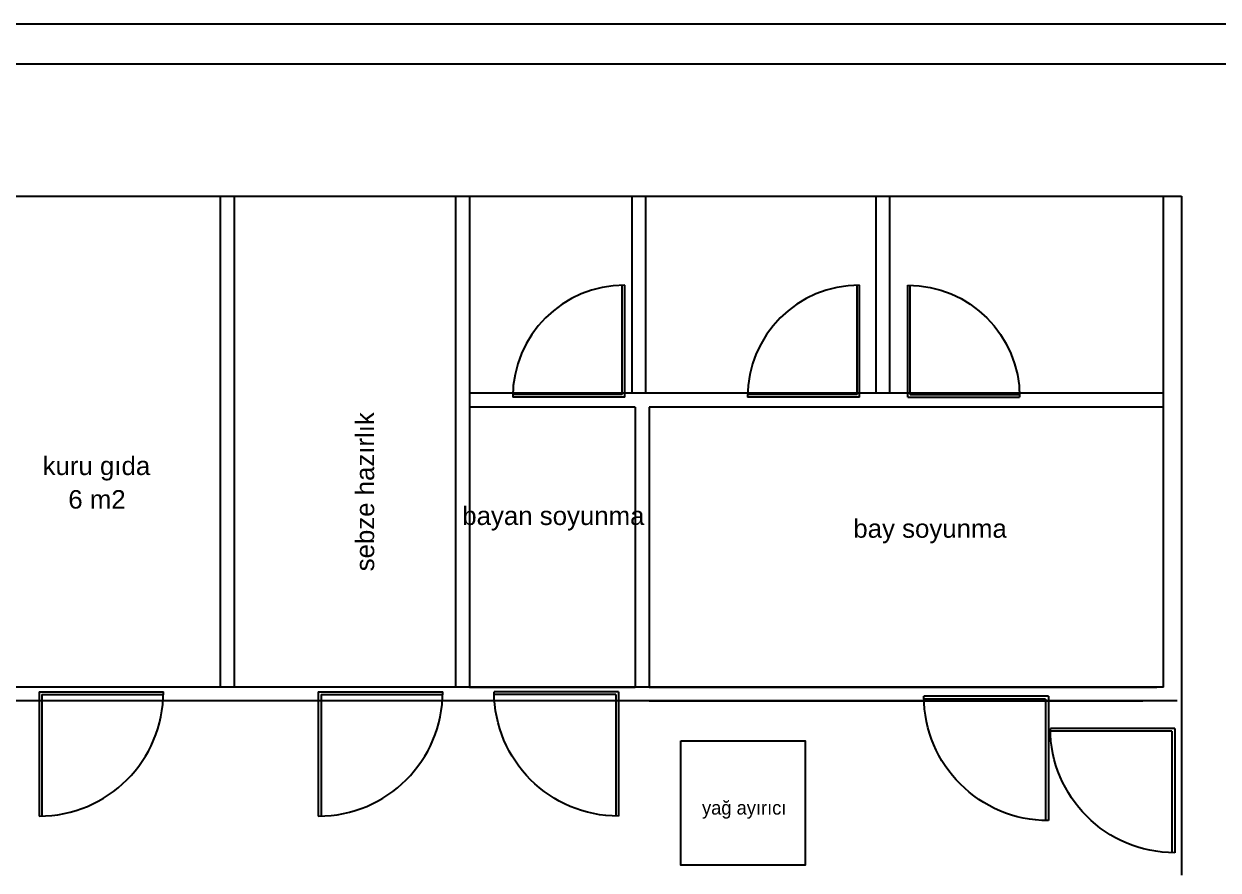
# Model space of a CAD drawing. Header units: millimetres. Extents: x -1066 to 22000, y -1118 to 1876.
# Drawn here: x 15125 to 15989, y 1264 to 1876 of the extents above; entities that cross this region are included whole.
import ezdxf

# ---------------------------------------------------------------- set-up
doc = ezdxf.new("R2010")
doc.units = ezdxf.units.MM
for name, color, linetype in [('DUVAR', 1, 'Continuous'), ('kapı ABD', 55, 'Continuous'), ('S2000-025 Antet', 7, 'Continuous')]:
    doc.layers.add(name, color=color, linetype=linetype)
doc.styles.get("Standard").update_dxf_attribs({"font": 'arial.ttf'})
doc.styles.add('TAKSİM', font='GOTHIC.TTF', dxfattribs={"height": 20})

# ---------------------------------------------------------------- blocks, each defined once
blk = doc.blocks.new('rtyjjkw5')
at = {"layer": 'kapı ABD', "color": 7}
for p, q in [((-2, 2), (-2, 90)), ((0, 0), (0, 90)), ((-2, 2), (-90, 2)), ((0, 0), (-90, 0))]:
    blk.add_line(p, q, dxfattribs=at)
blk.add_arc((0, 0), 90, 90, 180, dxfattribs=at)

msp = doc.modelspace()

# ---------------------------------------------------------------- linework, layer by layer
for p, q in [((14510.58, 1751.66), (15962.61, 1751.66)), ((15267.44, 1396.32), (15267.44, 1751.66)), ((15277.44, 1396.32), (15277.44, 1751.66)), ((15437.44, 1751.66), (15437.44, 1396.32)), ((15447.44, 1751.66), (15447.44, 1396.32)), ((15564.87, 1751.66), (15564.87, 1608.99)), ((15574.87, 1751.66), (15574.87, 1608.99)), ((15741.39, 1751.66), (15741.39, 1608.99)), ((15751.39, 1751.66), (15751.39, 1608.99)), ((15949.46, 1751.66), (15949.46, 1396.32)), ((15962.61, 1751.66), (15962.61, 1260.29)), ((15949.46, 1608.99), (15447.44, 1608.99)), ((15567.44, 1598.99), (15447.44, 1598.99)), ((15567.44, 1598.99), (15567.44, 1396.32)), ((15577.44, 1598.99), (15577.44, 1396.32)), ((15949.46, 1598.99), (15577.44, 1598.99)), ((15949.52, 1396.32), (14940.27, 1396.32)), ((15447.44, 1396.32), (15567.44, 1396.32)), ((15577.44, 1396.32), (15944.66, 1396.32)), ((15959.52, 1386.32), (14771.27, 1386.32)), ((15577.44, 1386.32), (15934.66, 1386.32))]:
    msp.add_line(p, q)
msp.add_lwpolyline([(13194.08, 1847.39), (17183.87, 1847.39), (17183.87, -1018.95), (13194.08, -1018.95)], close=True)
at = {"layer": 'DUVAR'}
msp.add_lwpolyline([(15600.44, 1357.34), (15690.44, 1357.34), (15690.44, 1267.34), (15600.44, 1267.34)], close=True, dxfattribs=at)
at = {"layer": 'S2000-025 Antet'}
msp.add_lwpolyline([(13159.08, 1876.41), (17193.87, 1876.41), (17193.87, -1043.95), (13159.08, -1043.95)], close=True, dxfattribs=at)

# ---------------------------------------------------------------- block references
at = {"yscale": 0.9, "zscale": 0.9}
for p, xscale in [((15559.8, 1606.28), 0.9), ((15729.65, 1606.28), 0.9), ((15764.51, 1606.28), -0.9)]:
    msp.add_blockref('rtyjjkw5', p, dxfattribs=dict(at, xscale=xscale))
at = {"rotation": 180}
for p in [(15136.07, 1392.9), (15338.12, 1392.9)]:
    msp.add_blockref('rtyjjkw5', p, dxfattribs=at)
at = {"xscale": -1, "rotation": 180}
for p in [(15555.35, 1392.9), (15866.3, 1389.65), (15957.72, 1366.42)]:
    msp.add_blockref('rtyjjkw5', p, dxfattribs=at)

# ---------------------------------------------------------------- texts
at = {"style": 'TAKSİM'}
msp.add_text('yağ ayırıcı', height=9.9, dxfattribs=at).set_placement((15615.72, 1304.01, 0))
at = {"layer": 'DUVAR'}
msp.add_text('sebze hazırlık', height=13.365, rotation=90, dxfattribs=at).set_placement((15378.52, 1480.14))
for s, p in [('kuru gıda', (15138.69, 1549.81)), ('6 m2', (15157.27, 1525.53)), ('bayan soyunma', (15442.29, 1513.65)), ('bay soyunma', (15725.2, 1504.43))]:
    msp.add_text(s, height=13.365, dxfattribs=at).set_placement(p)

doc.saveas('drawing.dxf')
